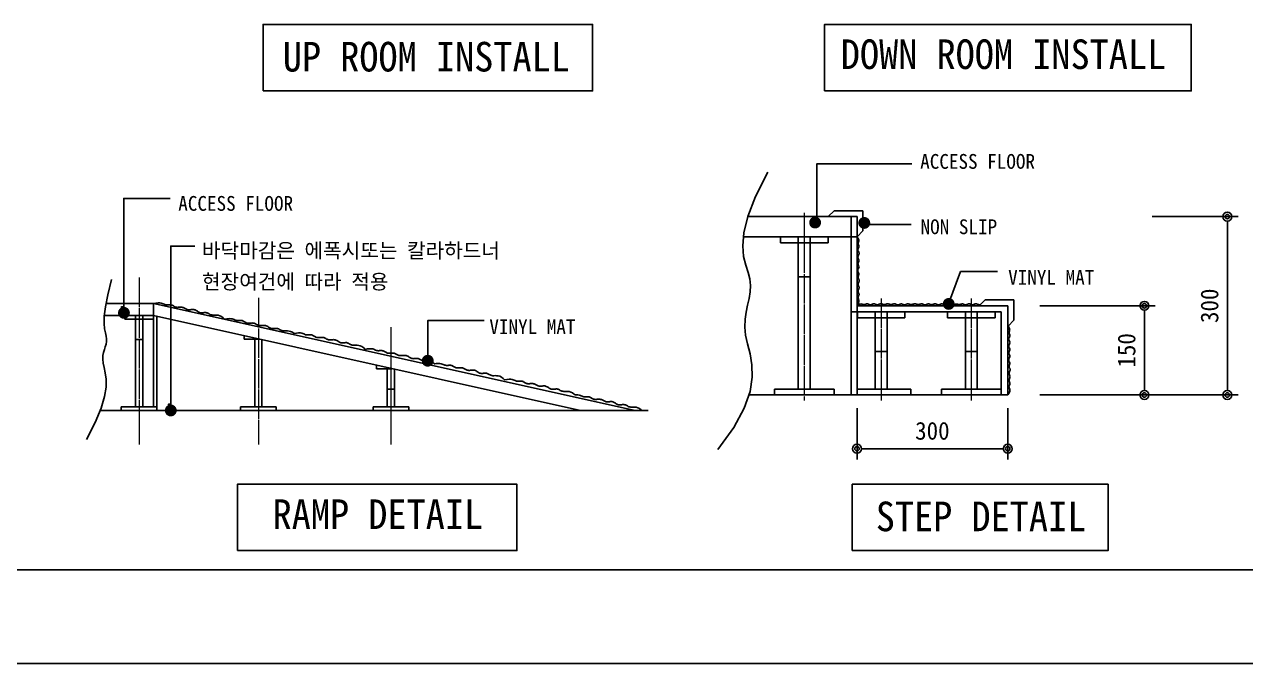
# Model space of a CAD drawing. Header units: millimetres. Extents: x 209 to 75467, y 6568 to 12199.
# Drawn here: x 61586 to 64059, y 6837 to 8132 of the extents above; entities that cross this region are included whole.
import ezdxf

# ---------------------------------------------------------------- set-up
doc = ezdxf.new("R2010")
doc.units = ezdxf.units.MM
doc.header["$MEASUREMENT"] = 0
doc.linetypes.add('CEN', pattern=[62, 60, -1, 0, -1])
doc.layers.get('0').update_dxf_attribs({"linetype": 'CONTINUOUS'})
doc.layers.add('A-CNTL', color=1, linetype='CEN', lineweight=15)
for name, color, linetype in [('DIM', 7, 'CONTINUOUS'), ('DIM1', 7, 'CONTINUOUS'), ('LEADER', 7, 'CONTINUOUS'), ('TABL', 7, 'CONTINUOUS'), ('TEX', 3, 'CONTINUOUS'), ('TEXT', 7, 'CONTINUOUS')]:
    doc.layers.add(name, color=color, linetype=linetype)
doc.styles.add('굴림체', font='굴림체')
doc.styles.add('돋움체', font='')
doc.styles.get('돋움체').set_extended_font_data('DotumChe')
doc.dimstyles.new('pjssd', dxfattribs={"dimscale": 10, "dimtxt": 2.5, "dimasz": 1, "dimexe": 1.2, "dimexo": 1.5, "dimgap": 1, "dimtad": 1, "dimdec": 0, "dimdsep": 46, "dimlunit": 6, "dimtxsty": '굴림체', "dimblk": 'ORIGIN2', "dimcen": -1, "dimdle": 2, "dimclrd": 7, "dimclre": 7, "dimclrt": 3, "dimadec": 0, "dimazin": 0, "dimtfac": 1, "dimtdec": 0, "dimtix": 1, "dimtmove": 2, "dimatfit": 0, "dimldrblk": 'DIMDOT', "dimfxl": 1.2, "dimtolj": 1, "dimtzin": 0, "dimarcsym": 0})

# ---------------------------------------------------------------- blocks, each defined once
blk = doc.blocks.new('_Origin2')
at = {"color": 0, "linetype": 'ByBlock', "lineweight": -2}
blk.add_line((-0.5, 0), (-1, 0), dxfattribs=at)
for radius in [0.5, 0.25]:
    blk.add_circle((0, 0), radius, dxfattribs=at)
blk = doc.blocks.new('*D492')
at = {"layer": 'DIM', "color": 7, "lineweight": -2, "transparency": 16777216}
for p, q in [((63272, 7354), (63272, 7250.5)), ((63577.3, 7354), (63577.3, 7250.5)), ((63290, 7272.1), (63559.3, 7272.1))]:
    blk.add_line(p, q, dxfattribs=at)
at = {"layer": 'DIM', "color": 7, "lineweight": -2, "transparency": 16777216, "xscale": 18, "yscale": 18, "zscale": 18, "rotation": 180}
blk.add_blockref('_Origin2', (63272, 7272.1), dxfattribs=at)
at = {"layer": 'DIM', "color": 7, "lineweight": -2, "transparency": 16777216, "xscale": 18, "yscale": 18, "zscale": 18}
blk.add_blockref('_Origin2', (63577.3, 7272.1), dxfattribs=at)
at = {"layer": 'DIM', "color": 3, "transparency": 16777216, "insert": (63424.6, 7308.2), "char_height": 36, "attachment_point": 5, "style": '돋움체'}
blk.add_mtext('\\A1;300', dxfattribs=at)
blk = doc.blocks.new('DIMDOT')
at = {"linetype": 'Continuous'}
blk.add_line((-2, 0), (2, 0), dxfattribs=at)
for radius in [0.5, 0.25]:
    blk.add_circle((0, 0), radius, dxfattribs=at)
blk = doc.blocks.new('*D252')
at = {"layer": 'DIM', "color": 7, "lineweight": -2, "transparency": 16777216}
for p, q in [((63642.3, 7561.7), (63875.7, 7561.7)), ((63854.1, 7543.7), (63854.1, 7399)), ((63642.3, 7381), (63875.7, 7381))]:
    blk.add_line(p, q, dxfattribs=at)
at = {"layer": 'DIM', "color": 7, "lineweight": -2, "transparency": 16777216, "xscale": 18, "yscale": 18, "zscale": 18}
for p, rotation in [((63854.1, 7561.7), 90), ((63854.1, 7381), 270)]:
    blk.add_blockref('_Origin2', p, dxfattribs=dict(at, rotation=rotation))
at = {"layer": 'DIM', "color": 3, "transparency": 16777216, "insert": (63818.1, 7471.4), "char_height": 36, "attachment_point": 5, "rotation": 90, "style": '돋움체'}
blk.add_mtext('\\A1;150', dxfattribs=at)
blk = doc.blocks.new('*D253')
at = {"layer": 'DIM', "color": 7, "lineweight": -2, "transparency": 16777216}
for p, q in [((63870.1, 7742.4), (64043.7, 7742.4)), ((64022.1, 7399), (64022.1, 7724.4)), ((63642.3, 7381), (64043.7, 7381))]:
    blk.add_line(p, q, dxfattribs=at)
at = {"layer": 'DIM', "color": 7, "lineweight": -2, "transparency": 16777216, "xscale": 18, "yscale": 18, "zscale": 18}
for p, rotation in [((64022.1, 7742.4), 90), ((64022.1, 7381), 270)]:
    blk.add_blockref('_Origin2', p, dxfattribs=dict(at, rotation=rotation))
at = {"layer": 'DIM', "color": 3, "transparency": 16777216, "insert": (63986.1, 7561.7), "char_height": 36, "attachment_point": 5, "rotation": 90, "style": '돋움체'}
blk.add_mtext('\\A1;300', dxfattribs=at)

msp = doc.modelspace()

# ---------------------------------------------------------------- linework, layer by layer
for p, q in [((63050.8, 7742.4), (63272, 7742.4)), ((63213.5, 7742.4), (63225.6, 7754.4)), ((63225.6, 7754.4), (63284, 7754.4)), ((63259.9, 7742.4), (63259.9, 7381)), ((63272, 7742.4), (63272, 7381)), ((63284, 7754.4), (63284, 7713.5)), ((63041.9, 7701.4), (63259.9, 7701.4)), ((63117, 7701.4), (63117, 7689.4)), ((63153.1, 7701.4), (63153.1, 7393.1)), ((63177.2, 7701.4), (63177.2, 7393.1)), ((63213.4, 7701.4), (63213.4, 7689.4)), ((63258.9, 7701.4), (63259.9, 7702.4)), ((63259.9, 7701.4), (63272, 7701.4)), ((63272, 7701.4), (63284, 7713.5)), ((63117, 7689.4), (63213.4, 7689.4)), ((63153.1, 7620.5), (63177.2, 7620.5)), ((63519.4, 7561.7), (63531.4, 7573.7)), ((63531.4, 7573.7), (63589.9, 7573.7)), ((63589.9, 7573.7), (63589.9, 7532.8)), ((61846.9, 7566.4), (61750.9, 7566.4)), ((62822.5, 7349.6), (61846.9, 7566.4)), ((61846.9, 7566.4), (61846.9, 7534.6)), ((63259.9, 7549.7), (63563.8, 7549.7)), ((63272, 7561.7), (63577.7, 7561.7)), ((63272.7, 7549.7), (63272.7, 7537.6)), ((63308.9, 7549.7), (63308.9, 7393.1)), ((63332.9, 7549.7), (63332.9, 7393.1)), ((63369.1, 7549.7), (63369.1, 7537.6)), ((63455.4, 7549.7), (63455.4, 7537.6)), ((63491.5, 7549.7), (63491.5, 7393.1)), ((63515.6, 7549.7), (63515.6, 7393.1)), ((63551.7, 7549.7), (63551.7, 7537.6)), ((63563.8, 7393.1), (63563.8, 7549.7)), ((63577.7, 7561.7), (63577.7, 7381)), ((61846.9, 7541.8), (61747.6, 7541.8)), ((61789.1, 7541.8), (61789.1, 7534.6)), ((61789.1, 7534.6), (61846.9, 7534.6)), ((61810.8, 7541.8), (61810.8, 7356.8)), ((61825.2, 7541.8), (61825.2, 7356.8)), ((62711.9, 7349.6), (61846.9, 7541.8)), ((61846.9, 7534.6), (61846.9, 7356.8)), ((61854.1, 7540.2), (61854.1, 7349.6)), ((63272.7, 7537.6), (63369.1, 7537.6)), ((63455.4, 7537.6), (63551.7, 7537.6)), ((63577.9, 7520.7), (63589.9, 7532.8)), ((62030.6, 7501.2), (62030.6, 7493.9)), ((62052.3, 7496.2), (62052.3, 7356.8)), ((61810.8, 7493.3), (61825.2, 7493.3)), ((62030.6, 7493.9), (62062.3, 7493.9)), ((62066.7, 7492.9), (62066.7, 7356.8)), ((63308.9, 7468.8), (63332.9, 7468.8)), ((63491.5, 7468.8), (63515.6, 7468.8)), ((62298.9, 7441.3), (62298.9, 7434.1)), ((62298.9, 7434.1), (62330.6, 7434.1)), ((62320.6, 7436.3), (62320.6, 7356.8)), ((62335.1, 7433.1), (62335.1, 7356.8)), ((62320.6, 7392.8), (62335.1, 7392.8)), ((63053, 7381), (63577.7, 7381)), ((63105, 7393.1), (63105, 7381)), ((63105, 7393.1), (63225.4, 7393.1)), ((63225.4, 7393.1), (63225.4, 7381)), ((63272, 7393.1), (63381.1, 7393.1)), ((63381.1, 7393.1), (63381.1, 7381)), ((63443.3, 7393.1), (63563.8, 7393.1)), ((63443.3, 7393.1), (63443.3, 7381)), ((63563.8, 7393.1), (63563.8, 7381)), ((63577.3, 7381), (63577.7, 7381.4)), ((61781.9, 7349.6), (61739.2, 7349.6)), ((61781.9, 7356.8), (61854.1, 7356.8)), ((61781.9, 7356.8), (61781.9, 7349.6)), ((61781.9, 7349.6), (62849.3, 7349.6)), ((61854.1, 7356.8), (61854.1, 7349.6)), ((62023.3, 7356.8), (62023.3, 7349.6)), ((62023.3, 7356.8), (62095.6, 7356.8)), ((62095.6, 7356.8), (62095.6, 7349.6)), ((62291.7, 7356.8), (62364, 7356.8)), ((62291.7, 7356.8), (62291.7, 7349.6)), ((62364, 7356.8), (62364, 7349.6))]:
    msp.add_line(p, q)
for points in [[(63272, 7561.7), (63274, 7564.7), (63275.3, 7567.3), (63275.9, 7569.5), (63275.9, 7571.4), (63275.6, 7573.1), (63275.2, 7574.5), (63274.7, 7575.8), (63274.3, 7577), (63274.2, 7578), (63274.3, 7579.1), (63274.5, 7580), (63274.9, 7580.9), (63275.3, 7581.8), (63275.6, 7582.7), (63275.9, 7583.5), (63276.1, 7584.4), (63276, 7585.2), (63275.8, 7586.1), (63275.5, 7587), (63275.2, 7587.8), (63274.8, 7588.7), (63274.5, 7589.6), (63274.3, 7590.5), (63274.2, 7591.3), (63274.3, 7592.2), (63274.5, 7593.1), (63274.8, 7594), (63275.2, 7594.9), (63275.6, 7595.8), (63275.9, 7596.7), (63276.1, 7597.5), (63276.2, 7598.4), (63276.1, 7599.3), (63275.9, 7600.2), (63275.6, 7601.1), (63275.2, 7602), (63274.8, 7602.9), (63274.5, 7603.8), (63274.3, 7604.7), (63274.2, 7605.6), (63274.4, 7606.5), (63274.6, 7607.5), (63275, 7608.4), (63275.4, 7609.3), (63275.8, 7610.3), (63276.2, 7611.2), (63276.4, 7612), (63276.5, 7612.9), (63276.4, 7613.7), (63276.2, 7614.5), (63275.8, 7615.2), (63275.4, 7616), (63275, 7616.7), (63274.6, 7617.5), (63274.3, 7618.2), (63274.2, 7619), (63274.2, 7619.9), (63274.4, 7620.8), (63274.7, 7621.7), (63275, 7622.6), (63275.3, 7623.5), (63275.6, 7624.4), (63275.8, 7625.3), (63275.8, 7626.2), (63275.6, 7627.1), (63275.4, 7627.9), (63275, 7628.7), (63274.6, 7629.6), (63274.2, 7630.4), (63273.8, 7631.3), (63273.6, 7632.1), (63273.5, 7633), (63273.6, 7633.9), (63273.9, 7634.9), (63274.3, 7635.8), (63274.8, 7636.8), (63275.2, 7637.7), (63275.6, 7638.7), (63275.9, 7639.6), (63276, 7640.4), (63275.9, 7641.3), (63275.7, 7642.1), (63275.4, 7642.8), (63275, 7643.6), (63274.6, 7644.3), (63274.2, 7645.1), (63274, 7645.9), (63273.9, 7646.7), (63274, 7647.6), (63274.2, 7648.5), (63274.6, 7649.4), (63275, 7650.4), (63275.4, 7651.3), (63275.7, 7652.2), (63275.9, 7653.1), (63276, 7654), (63275.9, 7654.8), (63275.6, 7655.5), (63275.2, 7656.3), (63274.8, 7657), (63274.4, 7657.7), (63274, 7658.5), (63273.7, 7659.3), (63273.7, 7660.1), (63273.8, 7661), (63274.1, 7662), (63274.5, 7663), (63275, 7664), (63275.4, 7665), (63275.8, 7666), (63276.1, 7667), (63276.2, 7668), (63276.1, 7668.9), (63275.8, 7669.8), (63275.4, 7670.6), (63275, 7671.4), (63274.5, 7672.2), (63274.1, 7673), (63273.8, 7673.9), (63273.7, 7674.7), (63273.7, 7675.6), (63274, 7676.6), (63274.4, 7677.5), (63274.8, 7678.5), (63275.2, 7679.4), (63275.6, 7680.4), (63275.9, 7681.3), (63276, 7682.1), (63275.9, 7683), (63275.7, 7683.8), (63275.4, 7684.5), (63275, 7685.3), (63274.7, 7686), (63274.4, 7686.8), (63274.3, 7687.6), (63274.3, 7688.5), (63274.6, 7689.4), (63275, 7690.4), (63275.3, 7691.5), (63275.5, 7692.9), (63275.4, 7694.5), (63274.9, 7696.5), (63273.9, 7698.8), (63272.1, 7701.5)], [(61846.9, 7566.4), (61852.1, 7567.3), (61856.3, 7567.7), (61859.8, 7567.6), (61862.6, 7567.1), (61864.8, 7566.4), (61866.7, 7565.6), (61868.4, 7564.8), (61870, 7564.2), (61871.6, 7563.8), (61873.2, 7563.7), (61874.9, 7563.7), (61876.5, 7563.7), (61878.1, 7563.8), (61879.7, 7563.9), (61881.2, 7563.9), (61882.6, 7563.7), (61883.9, 7563.3), (61885.2, 7562.7), (61886.4, 7562), (61887.6, 7561.3), (61888.8, 7560.5), (61890, 7559.8), (61891.3, 7559.2), (61892.7, 7558.8), (61894.2, 7558.6), (61895.8, 7558.5), (61897.5, 7558.6), (61899.2, 7558.7), (61900.9, 7558.8), (61902.6, 7558.8), (61904.2, 7558.8), (61905.8, 7558.5), (61907.3, 7558.1), (61908.7, 7557.5), (61910.1, 7556.9), (61911.4, 7556.1), (61912.8, 7555.4), (61914.1, 7554.7), (61915.5, 7554.2), (61917, 7553.8), (61918.5, 7553.6), (61920.2, 7553.6), (61921.8, 7553.7), (61923.6, 7553.9), (61925.3, 7554), (61927, 7554.1), (61928.6, 7554), (61930.2, 7553.7), (61931.8, 7553.2), (61933.2, 7552.5), (61934.7, 7551.6), (61936.1, 7550.7), (61937.5, 7549.8), (61938.9, 7548.9), (61940.4, 7548.2), (61941.9, 7547.7), (61943.4, 7547.5), (61945.1, 7547.4), (61946.7, 7547.5), (61948.4, 7547.7), (61950, 7547.8), (61951.6, 7547.9), (61953.2, 7547.9), (61954.7, 7547.7), (61956, 7547.3), (61957.4, 7546.6), (61958.7, 7545.9), (61960.1, 7545.1), (61961.5, 7544.3), (61963.1, 7543.7), (61965, 7543.2), (61967, 7542.9), (61969.4, 7542.9), (61972, 7542.9), (61974.9, 7542.9), (61977.9, 7542.5), (61981.1, 7541.6), (61984.5, 7539.9), (61987.9, 7537.4), (61990.7, 7534.4)], [(63272, 7561.7), (63274.4, 7563.5), (63276.5, 7564.7), (63278.3, 7565.3), (63280, 7565.4), (63281.5, 7565.3), (63282.8, 7565), (63284, 7564.6), (63285.2, 7564.3), (63286.3, 7564.3), (63287.3, 7564.4), (63288.3, 7564.6), (63289.2, 7564.9), (63290.1, 7565.2), (63291, 7565.4), (63291.9, 7565.6), (63292.7, 7565.7), (63293.6, 7565.6), (63294.4, 7565.3), (63295.3, 7565), (63296.1, 7564.6), (63296.9, 7564.3), (63297.8, 7563.9), (63298.6, 7563.7), (63299.4, 7563.7), (63300.2, 7563.8), (63301.1, 7564.1), (63301.9, 7564.4), (63302.7, 7564.9), (63303.5, 7565.3), (63304.4, 7565.6), (63305.2, 7565.9), (63306.1, 7566), (63306.9, 7565.9), (63307.8, 7565.6), (63308.7, 7565.3), (63309.5, 7564.9), (63310.4, 7564.5), (63311.3, 7564.1), (63312.1, 7563.9), (63313, 7563.8), (63313.9, 7563.9), (63314.8, 7564.1), (63315.6, 7564.5), (63316.5, 7564.9), (63317.3, 7565.3), (63318.2, 7565.7), (63319, 7565.9), (63319.9, 7566), (63320.7, 7566), (63321.6, 7565.8), (63322.4, 7565.4), (63323.3, 7565.1), (63324.1, 7564.7), (63324.9, 7564.3), (63325.8, 7564.1), (63326.7, 7564), (63327.6, 7564), (63328.5, 7564.2), (63329.4, 7564.5), (63330.3, 7564.8), (63331.2, 7565.2), (63332.1, 7565.5), (63333, 7565.7), (63333.9, 7565.8), (63334.7, 7565.8), (63335.6, 7565.6), (63336.5, 7565.3), (63337.3, 7565), (63338.2, 7564.7), (63339, 7564.4), (63339.8, 7564.2), (63340.7, 7564.2), (63341.5, 7564.2), (63342.4, 7564.4), (63343.3, 7564.7), (63344.1, 7565), (63345, 7565.3), (63345.9, 7565.6), (63346.8, 7565.7), (63347.7, 7565.8), (63348.5, 7565.6), (63349.4, 7565.4), (63350.3, 7565), (63351.2, 7564.6), (63352.1, 7564.2), (63352.9, 7563.9), (63353.8, 7563.7), (63354.7, 7563.6), (63355.6, 7563.7), (63356.5, 7563.9), (63357.3, 7564.2), (63358.2, 7564.6), (63359.1, 7565), (63359.9, 7565.3), (63360.8, 7565.5), (63361.6, 7565.6), (63362.5, 7565.5), (63363.3, 7565.3), (63364.1, 7565), (63364.9, 7564.6), (63365.8, 7564.2), (63366.6, 7563.9), (63367.4, 7563.7), (63368.1, 7563.6), (63368.9, 7563.7), (63369.7, 7563.9), (63370.5, 7564.2), (63371.3, 7564.6), (63372.1, 7565), (63372.9, 7565.4), (63373.7, 7565.6), (63374.5, 7565.8), (63375.3, 7565.7), (63376.2, 7565.6), (63377, 7565.3), (63377.9, 7565), (63378.8, 7564.7), (63379.7, 7564.4), (63380.7, 7564.2), (63381.6, 7564.2), (63382.6, 7564.2), (63383.6, 7564.4), (63384.6, 7564.7), (63385.6, 7565), (63386.5, 7565.3), (63387.5, 7565.6), (63388.5, 7565.8), (63389.4, 7565.9), (63390.3, 7565.8), (63391.1, 7565.6), (63392, 7565.3), (63392.8, 7565), (63393.6, 7564.7), (63394.5, 7564.4), (63395.3, 7564.2), (63396.1, 7564.2), (63397, 7564.2), (63397.9, 7564.4), (63398.8, 7564.7), (63399.6, 7565), (63400.5, 7565.3), (63401.4, 7565.6), (63402.3, 7565.7), (63403.1, 7565.8), (63403.9, 7565.6), (63404.7, 7565.4), (63405.5, 7565), (63406.3, 7564.6), (63407, 7564.2), (63407.8, 7563.9), (63408.6, 7563.7), (63409.4, 7563.6), (63410.2, 7563.7), (63411.1, 7563.9), (63412, 7564.2), (63412.9, 7564.6), (63413.7, 7565), (63414.6, 7565.3), (63415.4, 7565.6), (63416.3, 7565.7), (63417.1, 7565.6), (63417.9, 7565.4), (63418.6, 7565.1), (63419.4, 7564.8), (63420.2, 7564.5), (63421, 7564.2), (63421.8, 7564), (63422.7, 7563.9), (63423.6, 7564), (63424.6, 7564.2), (63425.6, 7564.5), (63426.6, 7564.8), (63427.6, 7565.1), (63428.6, 7565.4), (63429.6, 7565.6), (63430.5, 7565.7), (63431.4, 7565.6), (63432.3, 7565.3), (63433.2, 7565), (63434, 7564.6), (63434.8, 7564.2), (63435.6, 7563.9), (63436.4, 7563.7), (63437.1, 7563.6), (63437.9, 7563.7), (63438.7, 7563.9), (63439.4, 7564.2), (63440.2, 7564.6), (63441, 7565), (63441.8, 7565.3), (63442.6, 7565.6), (63443.4, 7565.7), (63444.3, 7565.6), (63445.1, 7565.4), (63446, 7565.2), (63446.9, 7564.9), (63447.8, 7564.6), (63448.8, 7564.4), (63449.8, 7564.4), (63450.8, 7564.5), (63451.9, 7564.8), (63453.1, 7565.2), (63454.4, 7565.6), (63455.9, 7565.7), (63457.7, 7565.5), (63459.7, 7564.9), (63462.1, 7563.6), (63464.9, 7561.6)], [(63464.9, 7561.6), (63467.2, 7563.4), (63469.3, 7564.6), (63471.2, 7565.1), (63472.9, 7565.3), (63474.4, 7565.2), (63475.7, 7564.8), (63476.9, 7564.5), (63478.1, 7564.2), (63479.1, 7564.2), (63480.1, 7564.2), (63481.1, 7564.5), (63482.1, 7564.7), (63483, 7565), (63483.9, 7565.3), (63484.7, 7565.5), (63485.6, 7565.6), (63486.5, 7565.5), (63487.3, 7565.2), (63488.1, 7564.9), (63489, 7564.5), (63489.8, 7564.1), (63490.6, 7563.8), (63491.5, 7563.6), (63492.3, 7563.6), (63493.1, 7563.7), (63493.9, 7564), (63494.8, 7564.3), (63495.6, 7564.7), (63496.4, 7565.1), (63497.3, 7565.5), (63498.1, 7565.8), (63499, 7565.8), (63499.8, 7565.8), (63500.7, 7565.5), (63501.5, 7565.2), (63502.4, 7564.7), (63503.3, 7564.3), (63504.1, 7564), (63505, 7563.7), (63505.9, 7563.7), (63506.8, 7563.7), (63507.6, 7564), (63508.5, 7564.3), (63509.4, 7564.8), (63510.2, 7565.2), (63511.1, 7565.5), (63511.9, 7565.8), (63512.8, 7565.9), (63513.6, 7565.9), (63514.4, 7565.6), (63515.3, 7565.3), (63516.1, 7564.9), (63517, 7564.6), (63517.8, 7564.2), (63518.7, 7564), (63519.6, 7563.8), (63520.4, 7563.9), (63521.3, 7564.1), (63522, 7564.3)], [(61990.7, 7534.4), (61995.9, 7535.4), (62000.1, 7535.7), (62003.6, 7535.6), (62006.4, 7535.2), (62008.6, 7534.5), (62010.5, 7533.7), (62012.2, 7532.9), (62013.8, 7532.3), (62015.4, 7531.9), (62017, 7531.7), (62018.6, 7531.7), (62020.3, 7531.8), (62021.9, 7531.9), (62023.5, 7531.9), (62025, 7531.9), (62026.4, 7531.7), (62027.7, 7531.3), (62029, 7530.7), (62030.2, 7530), (62031.4, 7529.3), (62032.6, 7528.6), (62033.8, 7527.9), (62035.1, 7527.3), (62036.5, 7526.8), (62038, 7526.6), (62039.6, 7526.6), (62041.3, 7526.6), (62043, 7526.7), (62044.7, 7526.8), (62046.4, 7526.9), (62048, 7526.8), (62049.6, 7526.6), (62051.1, 7526.2), (62052.5, 7525.6), (62053.9, 7524.9), (62055.2, 7524.2), (62056.5, 7523.4), (62057.9, 7522.8), (62059.3, 7522.2), (62060.8, 7521.8), (62062.3, 7521.7), (62064, 7521.7), (62065.6, 7521.8), (62067.3, 7521.9), (62069.1, 7522.1), (62070.8, 7522.1), (62072.4, 7522), (62074, 7521.7), (62075.6, 7521.2), (62077, 7520.5), (62078.5, 7519.6), (62079.9, 7518.7), (62081.3, 7517.8), (62082.7, 7517), (62084.1, 7516.3), (62085.7, 7515.8), (62087.2, 7515.5), (62088.9, 7515.5), (62090.5, 7515.6), (62092.2, 7515.7), (62093.8, 7515.9), (62095.4, 7516), (62097, 7516), (62098.5, 7515.8), (62099.8, 7515.3), (62101.2, 7514.7), (62102.5, 7513.9), (62103.9, 7513.2), (62105.3, 7512.4), (62106.9, 7511.7), (62108.8, 7511.2), (62110.8, 7510.9), (62113.2, 7510.9), (62115.8, 7511), (62118.7, 7510.9), (62121.7, 7510.5), (62124.9, 7509.6), (62128.3, 7508), (62131.7, 7505.4)], [(63577.7, 7381), (63579.7, 7384), (63581, 7386.6), (63581.5, 7388.9), (63581.6, 7390.8), (63581.3, 7392.4), (63580.8, 7393.9), (63580.3, 7395.1), (63580, 7396.3), (63579.8, 7397.4), (63579.9, 7398.4), (63580.2, 7399.3), (63580.5, 7400.3), (63580.9, 7401.1), (63581.3, 7402), (63581.6, 7402.9), (63581.8, 7403.7), (63581.7, 7404.6), (63581.5, 7405.4), (63581.2, 7406.3), (63580.9, 7407.2), (63580.5, 7408), (63580.2, 7408.9), (63579.9, 7409.8), (63579.9, 7410.7), (63579.9, 7411.5), (63580.2, 7412.4), (63580.5, 7413.3), (63580.9, 7414.2), (63581.3, 7415.1), (63581.6, 7416), (63581.8, 7416.9), (63581.9, 7417.7), (63581.8, 7418.6), (63581.6, 7419.5), (63581.3, 7420.4), (63580.9, 7421.3), (63580.5, 7422.2), (63580.2, 7423.1), (63580, 7424), (63579.9, 7424.9), (63580, 7425.9), (63580.3, 7426.8), (63580.7, 7427.7), (63581.1, 7428.7), (63581.5, 7429.6), (63581.9, 7430.5), (63582.1, 7431.4), (63582.2, 7432.2), (63582.1, 7433), (63581.9, 7433.8), (63581.5, 7434.5), (63581.1, 7435.3), (63580.7, 7436), (63580.3, 7436.8), (63580, 7437.6), (63579.9, 7438.4), (63579.9, 7439.2), (63580.1, 7440.1), (63580.3, 7441), (63580.7, 7441.9), (63581, 7442.8), (63581.3, 7443.7), (63581.4, 7444.6), (63581.5, 7445.5), (63581.3, 7446.4), (63581, 7447.2), (63580.7, 7448.1), (63580.2, 7448.9), (63579.8, 7449.7), (63579.5, 7450.6), (63579.3, 7451.4), (63579.2, 7452.3), (63579.3, 7453.2), (63579.6, 7454.2), (63580, 7455.1), (63580.4, 7456.1), (63580.9, 7457), (63581.3, 7458), (63581.6, 7458.9), (63581.7, 7459.8), (63581.6, 7460.6), (63581.4, 7461.4), (63581, 7462.2), (63580.7, 7462.9), (63580.3, 7463.7), (63579.9, 7464.4), (63579.7, 7465.2), (63579.6, 7466.1), (63579.7, 7466.9), (63579.9, 7467.8), (63580.3, 7468.8), (63580.7, 7469.7), (63581, 7470.6), (63581.4, 7471.6), (63581.6, 7472.4), (63581.7, 7473.3), (63581.6, 7474.1), (63581.3, 7474.8), (63580.9, 7475.6), (63580.5, 7476.3), (63580, 7477.1), (63579.7, 7477.8), (63579.4, 7478.6), (63579.3, 7479.4), (63579.5, 7480.4), (63579.8, 7481.3), (63580.2, 7482.3), (63580.7, 7483.3), (63581.1, 7484.4), (63581.5, 7485.4), (63581.8, 7486.4), (63581.9, 7487.3), (63581.8, 7488.2), (63581.5, 7489.1), (63581.1, 7489.9), (63580.7, 7490.7), (63580.2, 7491.5), (63579.8, 7492.4), (63579.5, 7493.2), (63579.3, 7494.1), (63579.4, 7495), (63579.7, 7495.9), (63580, 7496.8), (63580.5, 7497.8), (63580.9, 7498.8), (63581.3, 7499.7), (63581.6, 7500.6), (63581.7, 7501.5), (63581.6, 7502.3), (63581.4, 7503.1), (63581.1, 7503.9), (63580.7, 7504.6), (63580.4, 7505.4), (63580.1, 7506.1), (63579.9, 7506.9), (63580, 7507.8), (63580.3, 7508.7), (63580.6, 7509.7), (63581, 7510.8), (63581.2, 7512.2), (63581.1, 7513.8), (63580.6, 7515.8), (63579.6, 7518.1), (63577.8, 7520.8)], [(62131.7, 7505.4), (62136.9, 7506.4), (62141.1, 7506.7), (62144.6, 7506.6), (62147.4, 7506.1), (62149.7, 7505.5), (62151.6, 7504.7), (62153.2, 7503.9), (62154.8, 7503.2), (62156.4, 7502.9), (62158, 7502.7), (62159.7, 7502.7), (62161.3, 7502.8), (62162.9, 7502.9), (62164.5, 7502.9), (62166, 7502.9), (62167.4, 7502.7), (62168.8, 7502.3), (62170, 7501.7), (62171.2, 7501), (62172.4, 7500.3), (62173.6, 7499.5), (62174.9, 7498.8), (62176.2, 7498.3), (62177.6, 7497.8), (62179.1, 7497.6), (62180.7, 7497.5), (62182.3, 7497.6), (62184, 7497.7), (62185.7, 7497.8), (62187.4, 7497.8), (62189.1, 7497.8), (62190.6, 7497.6), (62192.1, 7497.2), (62193.5, 7496.6), (62194.9, 7495.9), (62196.2, 7495.2), (62197.6, 7494.4), (62198.9, 7493.8), (62200.3, 7493.2), (62201.8, 7492.8), (62203.4, 7492.7), (62205, 7492.7), (62206.7, 7492.8), (62208.4, 7492.9), (62210.1, 7493), (62211.8, 7493.1), (62213.5, 7493), (62215.1, 7492.7), (62216.6, 7492.2), (62218.1, 7491.5), (62219.5, 7490.6), (62220.9, 7489.7), (62222.3, 7488.8), (62223.7, 7488), (62225.2, 7487.3), (62226.7, 7486.8), (62228.3, 7486.5), (62229.9, 7486.5), (62231.5, 7486.6), (62233.2, 7486.7), (62234.9, 7486.9), (62236.5, 7487), (62238, 7487), (62239.5, 7486.7), (62240.9, 7486.3), (62242.2, 7485.7), (62243.5, 7484.9), (62244.9, 7484.1), (62246.4, 7483.4), (62248, 7482.7), (62249.8, 7482.2), (62251.9, 7481.9), (62254.2, 7481.9), (62256.8, 7482), (62259.7, 7481.9), (62262.7, 7481.5), (62266, 7480.6), (62269.3, 7479), (62272.8, 7476.4), (62275.5, 7473.4)], [(62275.5, 7473.4), (62280.7, 7474.4), (62284.9, 7474.8), (62288.4, 7474.7), (62291.2, 7474.2), (62293.5, 7473.5), (62295.4, 7472.7), (62297, 7471.9), (62298.6, 7471.3), (62300.2, 7470.9), (62301.8, 7470.7), (62303.5, 7470.7), (62305.1, 7470.8), (62306.7, 7470.9), (62308.3, 7471), (62309.8, 7470.9), (62311.2, 7470.7), (62312.6, 7470.3), (62313.8, 7469.8), (62315, 7469.1), (62316.2, 7468.3), (62317.4, 7467.6), (62318.7, 7466.9), (62320, 7466.3), (62321.3, 7465.9), (62322.9, 7465.7), (62324.5, 7465.6), (62326.1, 7465.6), (62327.8, 7465.7), (62329.5, 7465.8), (62331.2, 7465.9), (62332.9, 7465.8), (62334.4, 7465.6), (62335.9, 7465.2), (62337.3, 7464.6), (62338.7, 7463.9), (62340, 7463.2), (62341.4, 7462.5), (62342.7, 7461.8), (62344.1, 7461.3), (62345.6, 7460.9), (62347.2, 7460.7), (62348.8, 7460.7), (62350.5, 7460.8), (62352.2, 7461), (62353.9, 7461.1), (62355.6, 7461.1), (62357.3, 7461.1), (62358.9, 7460.8), (62360.4, 7460.3), (62361.9, 7459.5), (62363.3, 7458.7), (62364.7, 7457.8), (62366.1, 7456.9), (62367.5, 7456), (62369, 7455.3), (62370.5, 7454.8), (62372.1, 7454.6), (62373.7, 7454.5), (62375.3, 7454.6), (62377, 7454.8), (62378.6, 7454.9), (62380.3, 7455), (62381.8, 7455), (62383.3, 7454.8), (62384.7, 7454.3), (62386, 7453.7), (62387.3, 7453), (62388.7, 7452.2), (62390.1, 7451.4), (62391.8, 7450.8), (62393.6, 7450.2), (62395.7, 7450), (62398, 7449.9), (62400.6, 7450), (62403.5, 7449.9), (62406.5, 7449.6), (62409.8, 7448.7), (62413.1, 7447), (62416.5, 7444.4), (62416.8, 7444.1)], [(62416.8, 7444.1), (62419.3, 7444.6), (62423.5, 7445), (62427, 7444.8), (62429.7, 7444.4), (62432, 7443.7), (62433.9, 7442.9), (62435.6, 7442.1), (62437.2, 7441.5), (62438.8, 7441.1), (62440.4, 7440.9), (62442, 7440.9), (62443.7, 7441), (62445.3, 7441.1), (62446.9, 7441.1), (62448.4, 7441.1), (62449.8, 7440.9), (62451.1, 7440.5), (62452.4, 7439.9), (62453.6, 7439.3), (62454.8, 7438.5), (62456, 7437.8), (62457.2, 7437.1), (62458.5, 7436.5), (62459.9, 7436.1), (62461.4, 7435.8), (62463, 7435.8), (62464.7, 7435.8), (62466.4, 7435.9), (62468.1, 7436), (62469.8, 7436.1), (62471.4, 7436), (62473, 7435.8), (62474.5, 7435.4), (62475.9, 7434.8), (62477.3, 7434.1), (62478.6, 7433.4), (62479.9, 7432.7), (62481.3, 7432), (62482.7, 7431.4), (62484.2, 7431.1), (62485.7, 7430.9), (62487.3, 7430.9), (62489, 7431), (62490.7, 7431.1), (62492.5, 7431.3), (62494.2, 7431.3), (62495.8, 7431.2), (62497.4, 7431), (62499, 7430.4), (62500.4, 7429.7), (62501.9, 7428.9), (62503.3, 7427.9), (62504.7, 7427), (62506.1, 7426.2), (62507.5, 7425.5), (62509, 7425), (62510.6, 7424.7), (62512.2, 7424.7), (62513.9, 7424.8), (62515.6, 7424.9), (62517.2, 7425.1), (62518.8, 7425.2), (62520.4, 7425.2), (62521.8, 7425), (62523.2, 7424.5), (62524.5, 7423.9), (62525.9, 7423.2), (62527.2, 7422.4), (62528.7, 7421.6), (62530.3, 7420.9), (62532.2, 7420.4), (62534.2, 7420.1), (62536.6, 7420.1), (62539.2, 7420.2), (62542.1, 7420.1), (62545.1, 7419.7), (62548.3, 7418.8), (62551.7, 7417.2), (62555.1, 7414.6), (62557.9, 7411.7)], [(62557.9, 7411.7), (62563.1, 7412.6), (62567.3, 7413), (62570.7, 7412.9), (62573.5, 7412.4), (62575.8, 7411.7), (62577.7, 7410.9), (62579.4, 7410.1), (62581, 7409.5), (62582.6, 7409.1), (62584.2, 7409), (62585.8, 7409), (62587.5, 7409), (62589.1, 7409.1), (62590.7, 7409.2), (62592.2, 7409.2), (62593.6, 7409), (62594.9, 7408.6), (62596.2, 7408), (62597.4, 7407.3), (62598.6, 7406.6), (62599.8, 7405.8), (62601, 7405.1), (62602.3, 7404.5), (62603.7, 7404.1), (62605.2, 7403.9), (62606.8, 7403.8), (62608.5, 7403.9), (62610.2, 7404), (62611.9, 7404.1), (62613.6, 7404.1), (62615.2, 7404.1), (62616.8, 7403.8), (62618.3, 7403.4), (62619.7, 7402.8), (62621.1, 7402.2), (62622.4, 7401.4), (62623.7, 7400.7), (62625.1, 7400), (62626.5, 7399.5), (62628, 7399.1), (62629.5, 7398.9), (62631.1, 7398.9), (62632.8, 7399), (62634.5, 7399.2), (62636.2, 7399.3), (62637.9, 7399.4), (62639.6, 7399.3), (62641.2, 7399), (62642.7, 7398.5), (62644.2, 7397.8), (62645.6, 7396.9), (62647.1, 7396), (62648.5, 7395.1), (62649.9, 7394.2), (62651.3, 7393.5), (62652.8, 7393), (62654.4, 7392.8), (62656, 7392.7), (62657.7, 7392.8), (62659.4, 7393), (62661, 7393.1), (62662.6, 7393.2), (62664.2, 7393.2), (62665.6, 7393), (62667, 7392.6), (62668.3, 7391.9), (62669.7, 7391.2), (62671, 7390.4), (62672.5, 7389.6), (62674.1, 7389), (62675.9, 7388.5), (62678, 7388.2), (62680.4, 7388.2), (62683, 7388.2), (62685.8, 7388.2), (62688.9, 7387.8), (62692.1, 7386.9), (62695.5, 7385.2), (62698.9, 7382.7), (62700.4, 7381)], [(62700.4, 7381), (62703.2, 7381.2), (62706.6, 7381.1), (62709.4, 7380.7), (62711.7, 7380), (62713.6, 7379.2), (62715.3, 7378.4), (62716.8, 7377.8), (62718.4, 7377.4), (62720.1, 7377.2), (62721.7, 7377.2), (62723.3, 7377.3), (62725, 7377.4), (62726.5, 7377.4), (62728, 7377.4), (62729.5, 7377.2), (62730.8, 7376.8), (62732, 7376.2), (62733.3, 7375.5), (62734.4, 7374.8), (62735.6, 7374), (62736.9, 7373.4), (62738.2, 7372.8), (62739.6, 7372.3), (62741.1, 7372.1), (62742.7, 7372.1), (62744.3, 7372.1), (62746, 7372.2), (62747.8, 7372.3), (62749.4, 7372.4), (62751.1, 7372.3), (62752.7, 7372.1), (62754.2, 7371.7), (62755.6, 7371.1), (62756.9, 7370.4), (62758.3, 7369.7), (62759.6, 7368.9), (62761, 7368.3), (62762.4, 7367.7), (62763.8, 7367.3), (62765.4, 7367.2), (62767, 7367.2), (62768.7, 7367.3), (62770.4, 7367.4), (62772.1, 7367.6), (62773.8, 7367.6), (62775.5, 7367.5), (62777.1, 7367.2), (62778.6, 7366.7), (62780.1, 7366), (62781.5, 7365.1), (62782.9, 7364.2), (62784.3, 7363.3), (62785.8, 7362.5), (62787.2, 7361.8), (62788.7, 7361.3), (62790.3, 7361), (62791.9, 7361), (62793.6, 7361.1), (62795.2, 7361.2), (62796.9, 7361.4), (62798.5, 7361.5), (62800, 7361.5), (62801.5, 7361.2), (62802.9, 7360.8), (62804.2, 7360.2), (62805.5, 7359.4), (62806.9, 7358.7), (62808.4, 7357.9), (62810, 7357.2), (62811.8, 7356.7), (62813.9, 7356.4), (62816.2, 7356.4), (62818.9, 7356.5), (62821.7, 7356.4), (62824.8, 7356), (62828, 7355.1), (62831.3, 7353.5), (62834.8, 7350.9), (62836, 7349.6)]]:
    msp.add_lwpolyline(points)
at = {"layer": 'A-CNTL'}
for p, q in [((63165.2, 7750.3), (63165.2, 7369.8)), ((61818, 7618.8), (61818, 7280.4)), ((62059.5, 7578.1), (62059.5, 7280.4)), ((63320.9, 7576.8), (63320.9, 7369.8)), ((63503.5, 7576.8), (63503.5, 7369.8)), ((62327.8, 7518.3), (62327.8, 7280.4))]:
    msp.add_line(p, q, dxfattribs=at)
at = {"layer": 'DIM'}
msp.add_line((63893, 7381), (63961.1, 7381), dxfattribs=at)
at = {"layer": 'DIM', "const_width": 12}
for points in [[(63181.1, 7730.3, 1), (63193.1, 7730.3, 1)], [(63280.7, 7729.6, 1), (63292.7, 7729.6, 1)], [(63451.7, 7565.5, 1), (63463.7, 7565.5, 1)], [(61781.2, 7547.4, 1), (61793.2, 7547.4, 1)], [(62396.5, 7450.4, 1), (62408.5, 7450.4, 1)], [(61876.1, 7349.6, 1), (61888.1, 7349.6, 1)]]:
    msp.add_lwpolyline(points, format="xyb", close=True, dxfattribs=at)
at = {"layer": 'DIM1'}
for points in [[(63382.9, 7849.1), (63190.4, 7849.1), (63190.4, 7722), (63183.8, 7738.6), (63190.4, 7738.6)], [(63091.5, 7832.2), (63066.5, 7782.8), (63050.8, 7742.3), (63042.7, 7709.4), (63040.5, 7682.9), (63042.4, 7661.6), (63046.6, 7644.1), (63051.5, 7629.3), (63055.2, 7616), (63056.5, 7602.9), (63055.6, 7589.9), (63053.3, 7576.7), (63050.3, 7563.1), (63047.4, 7549), (63045.2, 7534.3), (63044.6, 7518.7), (63046.2, 7502.1), (63050.2, 7484.3), (63055.3, 7464.6), (63059.1, 7442.4), (63059.8, 7417), (63055.3, 7387.8), (63043.6, 7354.1), (63022.5, 7315.2), (62990.1, 7270.4)], [(61880.6, 7779.2), (61786.8, 7779.2), (61786.8, 7547), (61782, 7559.6), (61786.8, 7559.6)], [(63381.6, 7726.2), (63277.8, 7726.2), (63295.5, 7732.9), (63295.5, 7726.2)], [(61930.8, 7682.6), (61882.1, 7682.6), (61882.1, 7349.6), (61877.3, 7362.2), (61882.1, 7362.2)], [(63556.6, 7631), (63481.6, 7631), (63457.5, 7565.7)], [(61762.1, 7614.7), (61754.3, 7584.2), (61749.7, 7559.8), (61747.5, 7540.8), (61747.1, 7526.1), (61748.1, 7515), (61749.6, 7506.6), (61751.2, 7500.1), (61752.1, 7494.6), (61752, 7489.4), (61751, 7484.1), (61749.5, 7478.8), (61747.7, 7473.2), (61746, 7467.2), (61744.8, 7460.7), (61744.4, 7453.5), (61745.1, 7445.5), (61747.1, 7436.5), (61749.4, 7425.8), (61751, 7413), (61750.9, 7397.1), (61748, 7377.7), (61741.1, 7354), (61729.2, 7325.4), (61711.3, 7291.1)], [(62517, 7532), (62403, 7532), (62403, 7449), (62400.2, 7457.6), (62403, 7457.6)]]:
    msp.add_lwpolyline(points, dxfattribs=at)
at = {"layer": 'LEADER'}
for points in [[(62069, 7997.1), (62736.3, 7997.1), (62736.3, 8131.8), (62069, 8131.8)], [(63206.3, 7997.1), (63949, 7997.1), (63949, 8131.8), (63206.3, 8131.8)], [(62017.2, 7065.7), (62583.1, 7065.7), (62583.1, 7200.3), (62017.2, 7200.3)], [(63262.4, 7065.7), (63780.6, 7065.7), (63780.6, 7200.3), (63262.4, 7200.3)]]:
    msp.add_lwpolyline(points, close=True, dxfattribs=at)
at = {"layer": 'TABL'}
for p, q in [((66356.5, 7026.7), (59009, 7026.7)), ((59009, 6836.8), (66356.5, 6836.8))]:
    msp.add_line(p, q, dxfattribs=at)

# ---------------------------------------------------------------- texts
at = {"layer": 'TEX', "color": 3, "style": '돋움체'}
for s, p in [('ACCESS FLOOR', (63399.9, 7839.2)), ('ACCESS FLOOR ', (61897.2, 7754.1)), ('NON SLIP', (63400.7, 7706.8)), ('바닥마감은 에폭시또는 칼라하드너', (61945.3, 7658.7)), ('현장여건에 따라 적용', (61945.3, 7595.6)), ('VINYL MAT', (63578.1, 7604.4)), ('VINYL MAT', (62527.3, 7504.4))]:
    msp.add_text(s, height=30, dxfattribs=at).set_placement(p)
at = {"layer": 'TEXT', "color": 3, "style": '돋움체'}
for s, p in [('UP ROOM INSTALL', (62108.9, 8036.4)), ('DOWN ROOM INSTALL', (63239.1, 8041.4)), ('RAMP DETAIL', (62088.2, 7109.5)), ('STEP DETAIL', (63309.9, 7105))]:
    msp.add_text(s, height=60, dxfattribs=at).set_placement(p)

# ---------------------------------------------------------------- dimensions: what is measured, and where the dimension line sits
at = {"layer": 'DIM'}
for base, p1, p2, text, picture, middle in [((64022.1, 7742.4), (63615.3, 7381), (63843.1, 7742.4), '300', '*D253', (63986.1, 7561.7)), ((63854.1, 7381), (63615.3, 7561.7), (63615.3, 7381), '150', '*D252', (63818.1, 7471.4))]:
    dim = msp.add_linear_dim(base=base, p1=p1, p2=p2, angle=90, text=text, dimstyle='pjssd', override={"dimscale": 18, "dimtxt": 2, "dimtxsty": '돋움체'}, dxfattribs=at)
    dim.commit()
    dim.dimension.update_dxf_attribs({"geometry": picture, "text_midpoint": middle})
dim = msp.add_linear_dim(base=(63577.3, 7272.1), p1=(63272, 7381), p2=(63577.3, 7381), text='300', dimstyle='pjssd', override={"dimscale": 18, "dimtxt": 2, "dimtxsty": '돋움체'}, dxfattribs=at)
dim.commit()
dim.dimension.update_dxf_attribs({"geometry": '*D492', "text_midpoint": (63424.6, 7308.2)})

doc.saveas('drawing.dxf')
